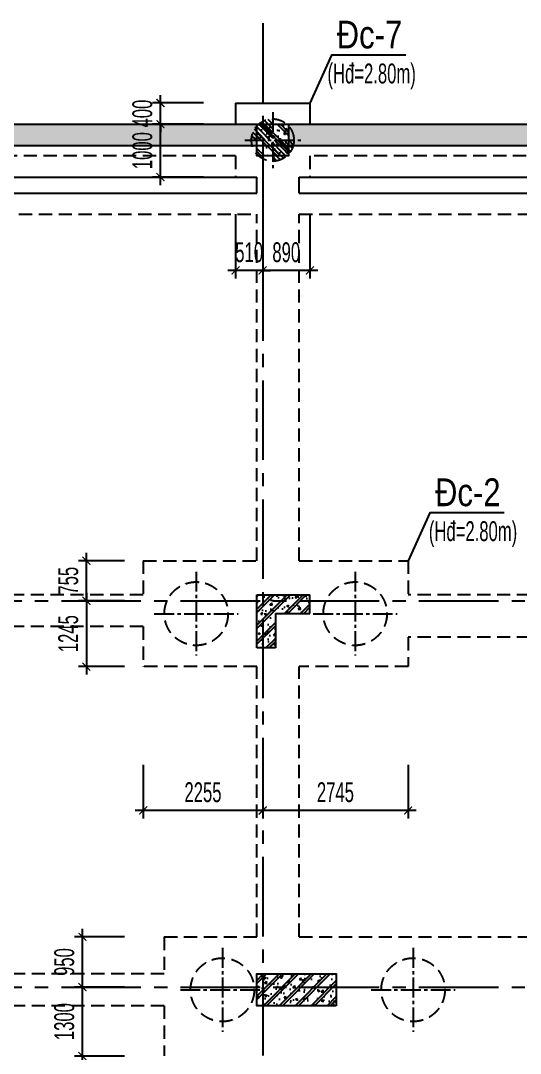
# Model space of a CAD drawing. Extents: x 1719887 to 1865417, y -150890 to 59748.
# Drawn here: x 1793112 to 1802544, y -81398 to -61893 of the extents above; entities that cross this region are included whole.
import ezdxf
from ezdxf.enums import TextEntityAlignment as Align

# ---------------------------------------------------------------- set-up
doc = ezdxf.new("R2010")
doc.units = 0
doc.header["$LTSCALE"] = 1000
doc.header["$MEASUREMENT"] = 0
doc.header["$PDMODE"] = 3
doc.linetypes.add('CENTER2', pattern=[1.125, 0.75, -0.125, 0.125, -0.125])
doc.linetypes.add('HIDDEN', pattern=[0.375, 0.25, -0.125])
doc.layers.get('0').update_dxf_attribs({"linetype": 'CONTINUOUS'})
doc.layers.get('Defpoints').update_dxf_attribs({"linetype": 'CONTINUOUS'})
for name, color, linetype in [('CDC.01.AXIS', 160, 'CENTER2'), ('CDC.02.DIM', 1, 'CONTINUOUS'), ('CDC.03.BORDER', 3, 'CONTINUOUS'), ('CDC.04.HIDDEN', 8, 'HIDDEN'), ('CDC.05.STEEL', 4, 'CONTINUOUS'), ('CDC.06.TEXT', 2, 'CONTINUOUS'), ('CDC.10.HATCH', 9, 'CONTINUOUS'), ('CDC.11.NOTE', 8, 'CONTINUOUS')]:
    doc.layers.add(name, color=color, linetype=linetype)
doc.styles.add('ARIAL', font='arial.ttf', dxfattribs={"width": 0.6})
doc.dimstyles.new('D150', dxfattribs={"dimscale": 150, "dimtxt": 2.5, "dimasz": 1, "dimexe": 1, "dimexo": 0, "dimgap": 1, "dimtad": 1, "dimdec": 0, "dimdsep": 46, "dimtxsty": 'ARIAL', "dimblk": 'ARCHTICK', "dimcen": 1, "dimdle": 1, "dimclrd": 1, "dimclre": 1, "dimclrt": 2, "dimadec": 0, "dimazin": 0, "dimtfac": 0.00072, "dimtdec": 0, "dimtix": 1, "dimtmove": 2, "dimatfit": 3, "dimldrblk": 'ARCHTICK', "dimfxl": 1, "dimtolj": 1, "dimlwd": -1, "dimlwe": -1, "dimarcsym": 0})

# ---------------------------------------------------------------- blocks, each defined once
blk = doc.blocks.new('MONG')
at = {"layer": 'CDC.10.HATCH'}
h = blk.add_hatch(dxfattribs=at)
h.set_pattern_fill('CHAU-01', color=256, scale=80, style=0, pattern_type=2)
h.set_pattern_definition([(50, (0, 0), (573.80815, -50.20171), [60, -660]), (355, (0, 0), (-111.00107, 601.7537), [48, -528]), (100.4514, (47.8, -4.2), (462.8075, 551.55163), [50.99215, -560.91369]), (46.1842, (0, 160), (853.79284, -132.4152), [90, -990]), (96.6356, (71.15, 149), (747.73016, 779.2943), [76.48823, -841.3704]), (351.1842, (0, 160), (747.72956, 779.2949), [72, -792]), (21, (80, 120), (477.52564, -322.09511), [60, -660]), (326, (80, 120), (194.65227, 580.12004), [48, -528]), (71.4514, (119.8, 93.16), (672.1781, 258.0244), [50.99215, -560.91369]), (37.5, (0, 0), (9.727884, 266.315083), [0, -521.6, 0, -536, 0, -530]), (7.5, (0, 0), (210.45563, 315.52937), [0, -305.6, 0, -509.6, 0, -202]), (327.5, (-178.4, 0), (427.05795, -18.043897), [0, -200, 0, -624, 0, -828]), (317.5, (-258.4, 0), (466.548935, 80.083986), [0, -260, 0, -414.4, 0, -588]), (45, (0, 0), (-240.416306, 240.416306), []), (45, (0, 98), (-240.416306, 240.416306), [])])
h.paths.add_polyline_path([(1797570, -63848), (1790305, -63848), (1790305, -64248), (1797570, -64248)])
h.paths.add_polyline_path([(1805680, -63848), (1798170, -63848), (1798170, -64248), (1805680, -64248)])
h.paths.add_polyline_path([(1813880, -63848), (1806280, -63848), (1806280, -64248), (1813880, -64248)])
h.paths.add_polyline_path([(1822080, -63848), (1814480, -63848), (1814480, -64248), (1822080, -64248)])
h.paths.add_polyline_path([(1830190, -63848), (1822680, -63848), (1822680, -64248), (1830190, -64248)])
h.paths.add_polyline_path([(1834040, -63848), (1830790, -63848), (1830790, -64248), (1834040, -64248)])
h.paths.add_polyline_path([(1834640, -63848), (1834640, -63848), (1834640, -64433), (1837932, -67954), (1838480, -67954)])
h = blk.add_hatch(dxfattribs=at)
h.set_pattern_fill('CHAU-01', color=256, scale=50, angle=270, style=0, pattern_type=2)
h.set_pattern_definition([(320, (48813.7, -371169.63), (-31.376067, -358.63009), [37.5, -412.5]), (265, (48813.7, -371169.63), (376.09607, 69.37567), [30, -330]), (10.4514, (48811.1, -371199.52), (344.71977, -289.25469), [31.870095, -350.571056]), (316.1842, (48913.7, -371169.63), (-82.75951, -533.62052), [56.25, -618.75]), (6.6356, (48906.8, -371214.1), (487.05894, -467.33135), [47.80514, -525.8565]), (261.1842, (48913.7, -371169.63), (487.0593, -467.33097), [45, -495]), (291, (48888.7, -371219.63), (-201.309445, -298.453526), [37.5, -412.5]), (236, (48888.7, -371219.63), (362.57502, -121.657666), [30, -330]), (341.4514, (48871.93, -371244.5), (161.26525, -420.111314), [31.870095, -350.571056]), (307.5, (48813.7, -371169.63), (166.446927, -6.079928), [0, -326, 0, -335, 0, -331.25]), (277.5, (48813.7, -371169.63), (197.205856, -131.534769), [0, -191, 0, -318.5, 0, -126.25]), (237.5, (48813.7, -371058.13), (-11.277436, -266.911218), [0, -125, 0, -390, 0, -517.5]), (227.5, (48813.7, -371008.13), (50.05249, -291.593085), [0, -162.5, 0, -259, 0, -367.5]), (315, (48813.7, -371169.63), (150.26019, 150.26019), []), (315, (48874.95, -371169.63), (150.26019, 150.26019), [])])
h.paths.add_polyline_path([(1798170, -64448), (1797570, -64448), (1797570, -63848), (1798170, -63848)])
h = blk.add_hatch(dxfattribs=at)
h.set_pattern_fill('CHAU-01', color=256, scale=50, style=0, pattern_type=2)
h.set_pattern_definition([(50, (56999.97, -1e-11), (358.63009, -31.376067), [37.5, -412.5]), (355, (56999.97, -1e-11), (-69.37567, 376.09607), [30, -330]), (100.4514, (57029.86, -2.6), (289.25469, 344.71977), [31.870095, -350.571056]), (46.1842, (56999.97, 100), (533.62052, -82.75951), [56.25, -618.75]), (96.6356, (57044.44, 93.1), (467.33135, 487.05894), [47.80514, -525.8565]), (351.1842, (56999.97, 100), (467.33097, 487.0593), [45, -495]), (21, (57049.97, 75), (298.453526, -201.309445), [37.5, -412.5]), (326, (57049.97, 75), (121.657666, 362.57502), [30, -330]), (71.4514, (57074.84, 58.22), (420.111314, 161.26525), [31.870095, -350.571056]), (37.5, (56999.97, -1e-11), (6.079928, 166.446927), [0, -326, 0, -335, 0, -331.25]), (7.5, (56999.97, -1e-11), (131.534769, 197.205856), [0, -191, 0, -318.5, 0, -126.25]), (327.5, (56888.47, -1e-11), (266.911218, -11.277436), [0, -125, 0, -390, 0, -517.5]), (317.5, (56838.47, -1e-11), (291.593085, 50.05249), [0, -162.5, 0, -259, 0, -367.5]), (45, (56999.97, -1e-11), (-150.26019, 150.26019), []), (45, (56999.97, 61.25), (-150.26019, 150.26019), [])])
h.paths.add_polyline_path([(1797680, -72848), (1797570, -72848), (1797570, -73738), (1797680, -73738)])
h.paths.add_polyline_path([(1798570, -72848), (1797680, -72848), (1797680, -73738), (1797920, -73738), (1797920, -73088), (1798570, -73088)])
h.paths.add_polyline_path([(1798570, -72738), (1797680, -72738), (1797680, -72848), (1798570, -72848)])
h.paths.add_polyline_path([(1797680, -72738), (1797570, -72738), (1797570, -72848), (1797680, -72848)])
h = blk.add_hatch(dxfattribs=at)
h.set_pattern_fill('CHAU-01', color=256, scale=50, style=0, pattern_type=2)
h.set_pattern_definition([(50, (0, 0), (358.63009, -31.376067), [37.5, -412.5]), (355, (0, 0), (-69.37567, 376.09607), [30, -330]), (100.4514, (29.9, -2.6), (289.25469, 344.71977), [31.870095, -350.571056]), (46.1842, (0, 100), (533.62052, -82.75951), [56.25, -618.75]), (96.6356, (44.47, 93.1), (467.33135, 487.05894), [47.80514, -525.8565]), (351.1842, (0, 100), (467.33097, 487.0593), [45, -495]), (21, (50, 75), (298.453526, -201.309445), [37.5, -412.5]), (326, (50, 75), (121.657666, 362.57502), [30, -330]), (71.4514, (74.87, 58.22), (420.111314, 161.26525), [31.870095, -350.571056]), (37.5, (0, 0), (6.079928, 166.446927), [0, -326, 0, -335, 0, -331.25]), (7.5, (0, 0), (131.534769, 197.205856), [0, -191, 0, -318.5, 0, -126.25]), (327.5, (-111.5, 0), (266.911218, -11.277436), [0, -125, 0, -390, 0, -517.5]), (317.5, (-161.5, 0), (291.593085, 50.05249), [0, -162.5, 0, -259, 0, -367.5]), (45, (0, 0), (-150.26019, 150.26019), []), (45, (0, 61.25), (-150.26019, 150.26019), [])])
h.paths.add_polyline_path([(1799070, -80498), (1797680, -80498), (1797680, -80148), (1799070, -80148)])
h.paths.add_polyline_path([(1799070, -80148), (1797680, -80148), (1797680, -79898), (1799070, -79898)])
h.paths.add_polyline_path([(1797680, -80148), (1797570, -80148), (1797570, -79898), (1797680, -79898)])
h.paths.add_polyline_path([(1797680, -80498), (1797570, -80498), (1797570, -80148), (1797680, -80148)])
at = {"layer": 'CDC.01.AXIS', "ltscale": 2}
for p, q in [((1797680, -61938), (1797680, -120474)), ((1733131, -63847), (1840145, -63847)), ((1733131, -72848), (1840145, -72848)), ((1733131, -80148), (1840145, -80148))]:
    blk.add_line(p, q, dxfattribs=at)
at = {"layer": 'CDC.05.STEEL'}
for p, q in [((1738264, -63848), (1834640, -63848)), ((1738438, -64248), (1834467, -64248))]:
    blk.add_line(p, q, dxfattribs=at)
at = {"layer": 'CDC.05.STEEL', "ltscale": 2000}
for p, q in [((1797570, -73738), (1797570, -72738)), ((1797570, -72738), (1798570, -72738)), ((1798570, -73088), (1798570, -72738)), ((1797920, -73088), (1797920, -73738)), ((1797920, -73088), (1798570, -73088)), ((1797920, -73738), (1797570, -73738))]:
    blk.add_line(p, q, dxfattribs=at)
for points in [[(1798170, -63848), (1798170, -64448), (1797570, -64448), (1797570, -63848)], [(1799070, -80498), (1797570, -80498), (1797570, -79898), (1799070, -79898)]]:
    blk.add_lwpolyline(points, close=True, dxfattribs=at)
blk = doc.blocks.new('_ARCHTICK')
at = {"color": 0, "linetype": 'ByBlock', "const_width": 0.15}
blk.add_lwpolyline([(-0.5, -0.5), (0.5, 0.5)], dxfattribs=at)
blk = doc.blocks.new('*D126')
at = {"layer": 'CDC.02.DIM', "color": 1, "transparency": 16777216}
for p, q in [((1794352, -72094), (1794352, -71944)), ((1795074, -72094), (1794202, -72094)), ((1794352, -72849), (1794352, -72094)), ((1795074, -72849), (1794202, -72849)), ((1794352, -72849), (1794352, -72999))]:
    blk.add_line(p, q, dxfattribs=at)
at = {"layer": 'Defpoints', "color": 0, "transparency": 16777216}
for p in [(1794352, -72094), (1795074, -72094), (1795074, -72849)]:
    blk.add_point(p, dxfattribs=at)
at = {"layer": 'CDC.02.DIM', "color": 1, "transparency": 16777216, "xscale": 150, "yscale": 150, "zscale": 150}
for p, rotation in [((1794352, -72094), 270), ((1794352, -72849), 90)]:
    blk.add_blockref('_ARCHTICK', p, dxfattribs=dict(at, rotation=rotation))
at = {"layer": 'CDC.02.DIM', "color": 2, "transparency": 16777216, "insert": (1794012, -72471), "char_height": 375, "attachment_point": 5, "rotation": 90, "style": 'ARIAL'}
blk.add_mtext('\\A1;755', dxfattribs=at)
blk = doc.blocks.new('*D127')
at = {"layer": 'CDC.02.DIM', "color": 1, "transparency": 16777216}
for p, q in [((1794352, -72699), (1794352, -74244)), ((1795074, -72849), (1794202, -72849)), ((1795074, -74094), (1794202, -74094))]:
    blk.add_line(p, q, dxfattribs=at)
at = {"layer": 'Defpoints', "color": 0, "transparency": 16777216}
for p in [(1795074, -72849), (1794352, -74094), (1795074, -74094)]:
    blk.add_point(p, dxfattribs=at)
at = {"layer": 'CDC.02.DIM', "color": 1, "transparency": 16777216, "xscale": 150, "yscale": 150, "zscale": 150}
for p, rotation in [((1794352, -72849), 90), ((1794352, -74094), 270)]:
    blk.add_blockref('_ARCHTICK', p, dxfattribs=dict(at, rotation=rotation))
at = {"layer": 'CDC.02.DIM', "color": 2, "transparency": 16777216, "insert": (1794011, -73471), "char_height": 375, "attachment_point": 5, "rotation": 90, "style": 'ARIAL'}
blk.add_mtext('\\A1;1245', dxfattribs=at)
blk = doc.blocks.new('*D247')
at = {"layer": 'CDC.02.DIM', "color": 1, "transparency": 16777216}
for p, q in [((1797681, -75947), (1797681, -76960)), ((1800426, -75947), (1800426, -76960)), ((1800576, -76810), (1797531, -76810))]:
    blk.add_line(p, q, dxfattribs=at)
at = {"layer": 'Defpoints', "color": 0, "transparency": 16777216}
for p in [(1797681, -75947), (1800426, -75947), (1797681, -76810)]:
    blk.add_point(p, dxfattribs=at)
at = {"layer": 'CDC.02.DIM', "color": 1, "transparency": 16777216, "xscale": 150, "yscale": 150, "zscale": 150, "rotation": 180}
blk.add_blockref('_ARCHTICK', (1797681, -76810), dxfattribs=at)
at = {"layer": 'CDC.02.DIM', "color": 1, "transparency": 16777216, "xscale": 150, "yscale": 150, "zscale": 150}
blk.add_blockref('_ARCHTICK', (1800426, -76810), dxfattribs=at)
at = {"layer": 'CDC.02.DIM', "color": 2, "transparency": 16777216, "insert": (1799053, -76468), "char_height": 375, "attachment_point": 5, "style": 'ARIAL'}
blk.add_mtext('\\A1;2745', dxfattribs=at)
blk = doc.blocks.new('*D248')
at = {"layer": 'CDC.02.DIM', "color": 1, "transparency": 16777216}
for p, q in [((1795426, -75947), (1795426, -76960)), ((1797681, -75947), (1797681, -76960)), ((1797831, -76810), (1795276, -76810))]:
    blk.add_line(p, q, dxfattribs=at)
at = {"layer": 'Defpoints', "color": 0, "transparency": 16777216}
for p in [(1795426, -75947), (1797681, -75947), (1795426, -76810)]:
    blk.add_point(p, dxfattribs=at)
at = {"layer": 'CDC.02.DIM', "color": 1, "transparency": 16777216, "xscale": 150, "yscale": 150, "zscale": 150, "rotation": 180}
blk.add_blockref('_ARCHTICK', (1795426, -76810), dxfattribs=at)
at = {"layer": 'CDC.02.DIM', "color": 1, "transparency": 16777216, "xscale": 150, "yscale": 150, "zscale": 150}
blk.add_blockref('_ARCHTICK', (1797681, -76810), dxfattribs=at)
at = {"layer": 'CDC.02.DIM', "color": 2, "transparency": 16777216, "insert": (1796553, -76468), "char_height": 375, "attachment_point": 5, "style": 'ARIAL'}
blk.add_mtext('\\A1;2255', dxfattribs=at)
blk = doc.blocks.new('*D283')
at = {"layer": 'CDC.02.DIM', "color": 1, "transparency": 16777216}
for p, q in [((1797680, -65548), (1797680, -66760)), ((1798570, -65548), (1798570, -66760)), ((1798720, -66610), (1797530, -66610))]:
    blk.add_line(p, q, dxfattribs=at)
at = {"layer": 'Defpoints', "color": 0, "transparency": 16777216}
for p in [(1797680, -65548), (1798570, -65548), (1797680, -66610)]:
    blk.add_point(p, dxfattribs=at)
at = {"layer": 'CDC.02.DIM', "color": 1, "transparency": 16777216, "xscale": 150, "yscale": 150, "zscale": 150, "rotation": 180}
blk.add_blockref('_ARCHTICK', (1797680, -66610), dxfattribs=at)
at = {"layer": 'CDC.02.DIM', "color": 1, "transparency": 16777216, "xscale": 150, "yscale": 150, "zscale": 150}
blk.add_blockref('_ARCHTICK', (1798570, -66610), dxfattribs=at)
at = {"layer": 'CDC.02.DIM', "color": 2, "transparency": 16777216, "insert": (1798125, -66269), "char_height": 375, "attachment_point": 5, "style": 'ARIAL'}
blk.add_mtext('\\A1;890', dxfattribs=at)
blk = doc.blocks.new('*D284')
at = {"layer": 'CDC.02.DIM', "color": 1, "transparency": 16777216}
for p, q in [((1797170, -65548), (1797170, -66760)), ((1797680, -65548), (1797680, -66760)), ((1797170, -66610), (1797020, -66610)), ((1797680, -66610), (1797170, -66610)), ((1797680, -66610), (1797830, -66610))]:
    blk.add_line(p, q, dxfattribs=at)
at = {"layer": 'Defpoints', "color": 0, "transparency": 16777216}
for p in [(1797170, -65548), (1797680, -65548), (1797170, -66610)]:
    blk.add_point(p, dxfattribs=at)
at = {"layer": 'CDC.02.DIM', "color": 1, "transparency": 16777216, "xscale": 150, "yscale": 150, "zscale": 150}
blk.add_blockref('_ARCHTICK', (1797170, -66610), dxfattribs=at)
at = {"layer": 'CDC.02.DIM', "color": 1, "transparency": 16777216, "xscale": 150, "yscale": 150, "zscale": 150, "rotation": 180}
blk.add_blockref('_ARCHTICK', (1797680, -66610), dxfattribs=at)
at = {"layer": 'CDC.02.DIM', "color": 2, "transparency": 16777216, "insert": (1797425, -66269), "char_height": 375, "attachment_point": 5, "style": 'ARIAL'}
blk.add_mtext('\\A1;510', dxfattribs=at)
blk = doc.blocks.new('*D291')
at = {"layer": 'CDC.02.DIM', "color": 1, "transparency": 16777216}
for p, q in [((1795751, -64998), (1795751, -63698)), ((1796564, -63848), (1795601, -63848)), ((1796564, -64848), (1795601, -64848))]:
    blk.add_line(p, q, dxfattribs=at)
at = {"layer": 'Defpoints', "color": 0, "transparency": 16777216}
for p in [(1795751, -63848), (1796564, -63848), (1796564, -64848)]:
    blk.add_point(p, dxfattribs=at)
at = {"layer": 'CDC.02.DIM', "color": 1, "transparency": 16777216, "xscale": 150, "yscale": 150, "zscale": 150}
for p, rotation in [((1795751, -63848), 90), ((1795751, -64848), 270)]:
    blk.add_blockref('_ARCHTICK', p, dxfattribs=dict(at, rotation=rotation))
at = {"layer": 'CDC.02.DIM', "color": 2, "transparency": 16777216, "insert": (1795410, -64348), "char_height": 375, "attachment_point": 5, "rotation": 90, "style": 'ARIAL'}
blk.add_mtext('\\A1;1000', dxfattribs=at)
blk = doc.blocks.new('*D292')
at = {"layer": 'CDC.02.DIM', "color": 1, "transparency": 16777216}
for p, q in [((1795751, -63448), (1795751, -63298)), ((1796564, -63448), (1795601, -63448)), ((1795751, -63848), (1795751, -63448)), ((1796564, -63848), (1795601, -63848)), ((1795751, -63848), (1795751, -63998))]:
    blk.add_line(p, q, dxfattribs=at)
at = {"layer": 'Defpoints', "color": 0, "transparency": 16777216}
for p in [(1795751, -63448), (1796564, -63448), (1796564, -63848)]:
    blk.add_point(p, dxfattribs=at)
at = {"layer": 'CDC.02.DIM', "color": 1, "transparency": 16777216, "xscale": 150, "yscale": 150, "zscale": 150}
for p, rotation in [((1795751, -63448), 270), ((1795751, -63848), 90)]:
    blk.add_blockref('_ARCHTICK', p, dxfattribs=dict(at, rotation=rotation))
at = {"layer": 'CDC.02.DIM', "color": 2, "transparency": 16777216, "insert": (1795410, -63648), "char_height": 375, "attachment_point": 5, "rotation": 90, "style": 'ARIAL'}
blk.add_mtext('\\A1;400', dxfattribs=at)
blk = doc.blocks.new('*D415')
at = {"layer": 'CDC.02.DIM', "color": 1, "transparency": 16777216}
for p, q in [((1795074, -80148), (1794127, -80148)), ((1794277, -81598), (1794277, -79998)), ((1795074, -81448), (1794127, -81448))]:
    blk.add_line(p, q, dxfattribs=at)
at = {"layer": 'Defpoints', "color": 0, "transparency": 16777216}
for p in [(1794277, -80148), (1795074, -80148), (1795074, -81448)]:
    blk.add_point(p, dxfattribs=at)
at = {"layer": 'CDC.02.DIM', "color": 1, "transparency": 16777216, "xscale": 150, "yscale": 150, "zscale": 150}
for p, rotation in [((1794277, -80148), 90), ((1794277, -81448), 270)]:
    blk.add_blockref('_ARCHTICK', p, dxfattribs=dict(at, rotation=rotation))
at = {"layer": 'CDC.02.DIM', "color": 2, "transparency": 16777216, "insert": (1793936, -80798), "char_height": 375, "attachment_point": 5, "rotation": 90, "style": 'ARIAL'}
blk.add_mtext('\\A1;1300', dxfattribs=at)
blk = doc.blocks.new('*D416')
at = {"layer": 'CDC.02.DIM', "color": 1, "transparency": 16777216}
for p, q in [((1794277, -80298), (1794277, -79048)), ((1795074, -79198), (1794127, -79198)), ((1795074, -80148), (1794127, -80148))]:
    blk.add_line(p, q, dxfattribs=at)
at = {"layer": 'Defpoints', "color": 0, "transparency": 16777216}
for p in [(1794277, -79198), (1795074, -79198), (1795074, -80148)]:
    blk.add_point(p, dxfattribs=at)
at = {"layer": 'CDC.02.DIM', "color": 1, "transparency": 16777216, "xscale": 150, "yscale": 150, "zscale": 150}
for p, rotation in [((1794277, -79198), 90), ((1794277, -80148), 270)]:
    blk.add_blockref('_ARCHTICK', p, dxfattribs=dict(at, rotation=rotation))
at = {"layer": 'CDC.02.DIM', "color": 2, "transparency": 16777216, "insert": (1793936, -79673), "char_height": 375, "attachment_point": 5, "rotation": 90, "style": 'ARIAL'}
blk.add_mtext('\\A1;950', dxfattribs=at)

msp = doc.modelspace()

# ---------------------------------------------------------------- hatches: boundary and pattern name
at = {"layer": 'CDC.10.HATCH'}
h = msp.add_hatch(dxfattribs=at)
h.set_pattern_fill('ANSI31', color=256, scale=500, style=0)
h.set_pattern_definition([(135, (3574533.42, 17235.994), (44.1941738, 44.1941738), [])])
edge = h.paths.add_edge_path()
edge.add_line((1797869.7, -63748.4), (1797869.7, -64148.4))
edge.add_line((1797869.7, -64148.4), (1797469.7, -64148.4))
edge.add_ellipse((1797869.7, -64148.4), major_axis=(282.8, 282.8), ratio=1, start_angle=45, end_angle=135, ccw=False)
edge = h.paths.add_edge_path()
edge.add_line((1797869.7, -64148.4), (1798269.7, -64148.4))
edge.add_ellipse((1797869.7, -64148.4), major_axis=(282.8, 282.8), ratio=1, start_angle=225, end_angle=315, ccw=False)
edge.add_line((1797869.7, -64548.4), (1797869.7, -64148.4))

# ---------------------------------------------------------------- linework, layer by layer
at = {"layer": 'CDC.01.AXIS', "ltscale": 0.5}
for p, q in [((1797869.7, -63620.4), (1797869.7, -64676.4)), ((1797341.7, -64148.4), (1798397.7, -64148.4)), ((1796425.6, -72301.5), (1796425.6, -73885.5)), ((1799425.6, -72301.5), (1799425.6, -73885.5)), ((1795633.6, -73093.5), (1797217.6, -73093.5)), ((1798633.6, -73093.5), (1800217.6, -73093.5)), ((1796919.8, -79405.7), (1796919.8, -80989.7)), ((1800519.8, -79405.7), (1800519.8, -80989.7)), ((1796127.8, -80197.7), (1797711.8, -80197.7)), ((1799727.8, -80197.7), (1801311.8, -80197.7))]:
    msp.add_line(p, q, dxfattribs=at)
at = {"layer": 'CDC.03.BORDER'}
for p, q in [((1797169.7, -63448.4), (1797169.7, -63848.1)), ((1797169.7, -63448.4), (1798569.7, -63448.4)), ((1798569.7, -63448.4), (1798569.7, -63848.1)), ((1790479.7, -64848.3), (1797169.7, -64848.3)), ((1797169.7, -64848.4), (1797569.7, -64848.4)), ((1797569.7, -65148.3), (1797569.7, -64848.4)), ((1798369.7, -64848.4), (1798569.7, -64848.4)), ((1798369.7, -65148.3), (1798369.7, -64848.4)), ((1798569.7, -64848.3), (1805279.7, -64848.3)), ((1790079.7, -65148.3), (1797569.7, -65148.3)), ((1798369.7, -65148.3), (1805529.7, -65148.3))]:
    msp.add_line(p, q, dxfattribs=at)
at = {"layer": 'CDC.04.HIDDEN'}
for p, q in [((1797169.7, -64448.1), (1790479.7, -64448.1)), ((1797169.7, -64448.1), (1797169.7, -64848.4)), ((1798569.7, -64448.1), (1798569.7, -64848.4)), ((1805279.7, -64448.2), (1798569.7, -64448.1)), ((1790079.7, -65548.3), (1797569.7, -65548.3)), ((1797569.7, -72093.5), (1797569.7, -65548.3)), ((1798369.7, -72093.5), (1798369.7, -65548.3)), ((1798369.7, -65548.3), (1805529.7, -65548.3)), ((1795425.6, -72093.5), (1797569.7, -72093.5)), ((1795425.6, -72093.5), (1795425.6, -72738)), ((1798369.7, -72093.5), (1800425.6, -72093.5)), ((1800425.6, -72093.5), (1800425.6, -72738)), ((1795425.6, -72738), (1790779.7, -72738)), ((1804979.7, -72738), (1800425.6, -72738)), ((1795425.6, -73338), (1790779.7, -73338)), ((1795425.6, -73338), (1795425.6, -74093.5)), ((1804979.7, -73538), (1800425.6, -73538)), ((1800425.6, -73538), (1800425.6, -74093.5)), ((1797569.7, -74093.5), (1795425.6, -74093.5)), ((1797569.7, -79197.7), (1797569.7, -74093.5)), ((1798369.7, -79197.7), (1798369.7, -74093.5)), ((1800425.6, -74093.5), (1798369.7, -74093.5)), ((1795819.8, -79197.7), (1797569.7, -79197.7)), ((1795819.8, -79197.7), (1795819.8, -79897.7)), ((1798369.7, -79197.7), (1805529.7, -79197.7)), ((1795819.8, -79897.7), (1790779.7, -79897.7)), ((1795819.8, -80497.7), (1790779.7, -80497.7)), ((1795819.8, -80497.7), (1795819.8, -81447.7))]:
    msp.add_line(p, q, dxfattribs=at)
for centre, radius in [((1797869.7, -64148.4), 400), ((1796425.6, -73093.5), 600), ((1799425.6, -73093.5), 600), ((1796919.8, -80197.7), 600), ((1800519.8, -80197.7), 600)]:
    msp.add_circle(centre, radius, dxfattribs=at)
at = {"layer": 'CDC.11.NOTE'}
for points in [[(1800384.8, -62545.6), (1798980, -62545.6), (1798569.7, -63448.4)], [(1802240.6, -71190.7), (1800835.9, -71190.7), (1800425.6, -72093.5)]]:
    msp.add_lwpolyline(points, dxfattribs=at)

# ---------------------------------------------------------------- block references
at = {"layer": 'CDC.10.HATCH'}
msp.add_blockref('MONG', (0, 0), dxfattribs=at)

# ---------------------------------------------------------------- texts
at = {"layer": 'CDC.06.TEXT', "style": 'ARIAL'}
for s, height, width, p in [('Đc-7', 525, 0.8, (1799695.8, -62155.4)), ('(Hđ=2.80m)', 375, 0.6, (1799737.2, -62890.3)), ('Đc-2', 525, 0.8, (1801551.7, -70800.6)), ('(Hđ=2.80m)', 375, 0.6, (1801651.3, -71535.5))]:
    msp.add_text(s, height=height, dxfattribs=dict(at, width=width)).set_placement(p, align=Align.MIDDLE_CENTER)

# ---------------------------------------------------------------- dimensions: what is measured, and where the dimension line sits
at = {"layer": 'CDC.02.DIM'}
for base, p1, p2, angle, picture, middle in [((1795751.2, -63448.3), (1796563.7, -63848.3), (1796563.7, -63448.3), 90, '*D292', (1795409.7, -63648.3)), ((1795751.2, -63848.3), (1796563.7, -64848.3), (1796563.7, -63848.3), 90, '*D291', (1795409.7, -64348.3)), ((1797169.7, -66610.2), (1797679.7, -65548.3), (1797169.7, -65548.3), 180, '*D284', (1797424.7, -66268.7)), ((1797679.7, -66610.2), (1798569.7, -65548.3), (1797679.7, -65548.3), 180, '*D283', (1798124.7, -66268.7)), ((1794352.2, -72093.5), (1795074.2, -72848.7), (1795074.2, -72093.5), 90, '*D126', (1794011.5, -72471.1)), ((1794352.2, -74093.5), (1795074.2, -72848.7), (1795074.2, -74093.5), 90, '*D127', (1794010.8, -73471.1)), ((1795425.6, -76809.6), (1797680.7, -75947.3), (1795425.6, -75947.3), 180, '*D248', (1796553.2, -76468.1)), ((1797680.7, -76809.6), (1800425.6, -75947.3), (1797680.7, -75947.3), 180, '*D247', (1799053.2, -76468.1)), ((1794277.2, -79197.7), (1795074.2, -80147.7), (1795074.2, -79197.7), 90, '*D416', (1793935.8, -79672.7)), ((1794277.2, -80147.7), (1795074.2, -81447.7), (1795074.2, -80147.7), 90, '*D415', (1793935.6, -80797.7))]:
    dim = msp.add_linear_dim(base=base, p1=p1, p2=p2, angle=angle, dimstyle='D150', dxfattribs=at)
    dim.commit()
    dim.dimension.update_dxf_attribs({"geometry": picture, "text_midpoint": middle})

doc.saveas('drawing.dxf')
